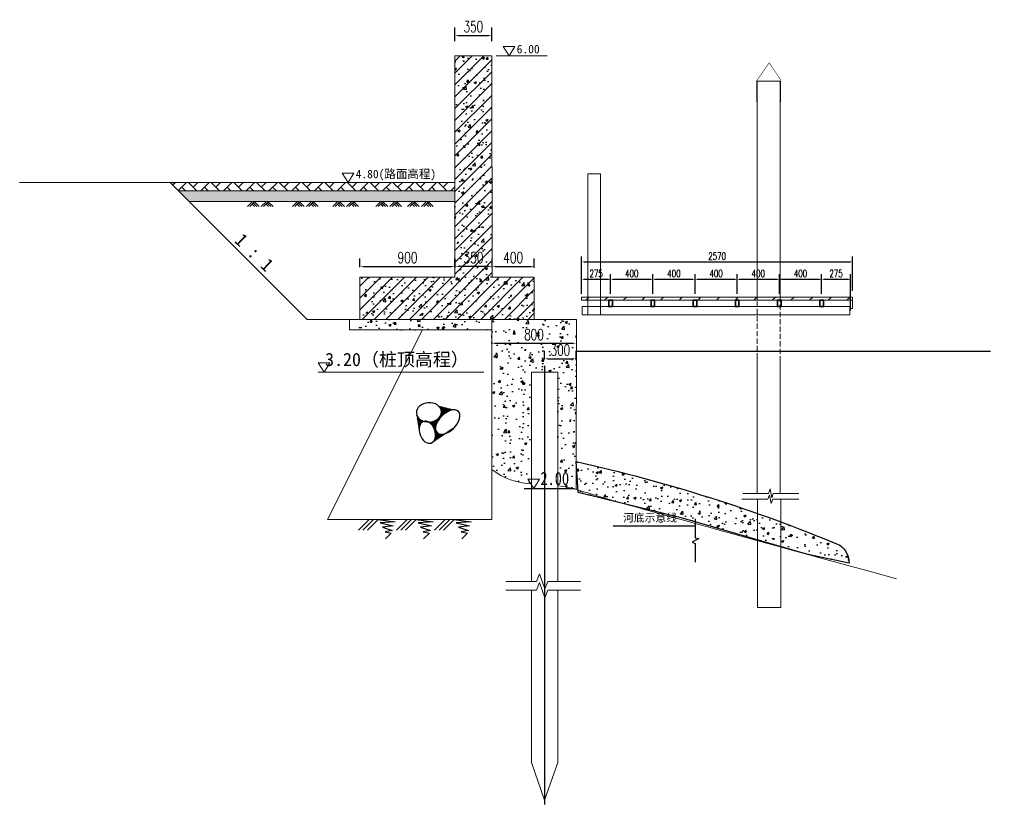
# Model space of a CAD drawing. Header units: millimetres. Extents: x -1612139 to -1282425, y 786067 to 1536390.
# Drawn here: x -1418986 to -1409777, y 868709 to 876159 of the extents above; entities that cross this region are included whole.
import ezdxf

# ---------------------------------------------------------------- set-up
doc = ezdxf.new("R2010")
doc.units = ezdxf.units.MM
doc.header["$LTSCALE"] = 1000
doc.linetypes.add('CENTER2', pattern=[28.574999999999992, 19.05, -3.174999999999998, 3.174999999999998, -3.174999999999998])
doc.linetypes.add('DASH', pattern=[0.35, 0.25, -0.1])
doc.layers.get('0').update_dxf_attribs({"linetype": 'CONTINUOUS'})
doc.layers.get('DEFPOINTS').update_dxf_attribs({"linetype": 'CONTINUOUS'})
for name, color, linetype, lineweight in [('DIM', 3, 'CONTINUOUS', 15), ('挡墙', 1, 'CONTINUOUS', 18), ('细实线', 6, 'CONTINUOUS', 15)]:
    doc.layers.add(name, color=color, linetype=linetype, lineweight=lineweight)
for name, color, linetype in [('DIM_SYMB', 3, 'CONTINUOUS'), ('hbf粗实线', 3, 'CONTINUOUS'), ('hbf细实线', 6, 'CONTINUOUS'), ('PUB_DIM', 3, 'CONTINUOUS'), ('W-STEEL_FRAME钢架', 3, 'CONTINUOUS'), ('W-STEEL_KEEL钢龙骨', 5, 'CONTINUOUS'), ('W-WOOD_FLOOR木地板', 30, 'CONTINUOUS'), ('ZJ', 251, 'CONTINUOUS'), ('填充', 8, 'CONTINUOUS'), ('标注线', 1, 'CONTINUOUS')]:
    doc.layers.add(name, color=color, linetype=linetype)
doc.styles.add('STANDARD_T3', font='simplex.shx', dxfattribs={"width": 0.7, "bigfont": 'gbcbig.shx'})
doc.styles.add('宋体', font='')
doc.styles.get('宋体').set_extended_font_data('SimSun')
doc.dimstyles.new('W&&20', dxfattribs={"dimtxt": 70, "dimasz": 20, "dimexe": 50, "dimexo": 60, "dimgap": 20, "dimtad": 1, "dimdec": 0, "dimzin": 0, "dimdsep": 46, "dimtxsty": 'STANDARD_T3', "dimcen": 0.09, "dimclrd": 1, "dimclre": 1, "dimclrt": 7, "dimazin": 2, "dimtfac": 1, "dimtdec": 0, "dimtix": 1, "dimtmove": 2, "dimatfit": 3, "dimfxl": 100, "dimtolj": 1, "dimtzin": 0, "dimarcsym": 0})
doc.dimstyles.new('W&&30', dxfattribs={"dimtxt": 105, "dimasz": 30, "dimexe": 75, "dimexo": 90, "dimgap": 30, "dimtad": 1, "dimdec": 0, "dimzin": 0, "dimdsep": 46, "dimtxsty": 'STANDARD_T3', "dimcen": 0.09, "dimclrd": 1, "dimclre": 1, "dimclrt": 7, "dimazin": 2, "dimtfac": 1, "dimtdec": 0, "dimtix": 1, "dimtmove": 2, "dimatfit": 3, "dimfxl": 100, "dimtolj": 1, "dimtzin": 0, "dimarcsym": 0})

# ---------------------------------------------------------------- blocks, each defined once
blk = doc.blocks.new('*D89')
at = {"layer": 'DEFPOINTS', "color": 0, "transparency": 16777216}
for p in [(-1411085.249513589, 873858.5793029811), (-1413654.756878653, 873494.8874935891), (-1411085.249513589, 873524.8874935893)]:
    blk.add_point(p, dxfattribs=at)
at = {"layer": 'PUB_DIM', "color": 1, "lineweight": -2, "transparency": 16777216}
for p, q in [((-1413654.756878653, 873554.8874935891), (-1413654.756878653, 873908.5793029811)), ((-1413634.756878653, 873858.5793029811), (-1411105.249513589, 873858.5793029811)), ((-1411085.249513589, 873584.8874935893), (-1411085.249513589, 873908.5793029811))]:
    blk.add_line(p, q, dxfattribs=at)
at = {"layer": 'PUB_DIM', "color": 1, "transparency": 16777216}
for points in [[(-1413634.756878653, 873861.9126363145), (-1413634.756878653, 873855.2459696478), (-1413654.756878653, 873858.5793029811)], [(-1411105.249513589, 873861.9126363145), (-1411105.249513589, 873855.2459696478), (-1411085.249513589, 873858.5793029811)]]:
    blk.add_solid(points, dxfattribs=at)
at = {"layer": 'PUB_DIM', "color": 7, "lineweight": 0, "transparency": 16777216, "insert": (-1412370.003196121, 873913.5793029811), "char_height": 70, "attachment_point": 5, "style": 'STANDARD_T3'}
blk.add_mtext('\\A1;2570', dxfattribs=at)
blk = doc.blocks.new('*D73')
at = {"layer": 'DEFPOINTS', "color": 0, "transparency": 16777216}
for p in [(-1413379.756878652, 873693.3462895948), (-1413654.756878653, 873494.8874935891), (-1413379.756878652, 873494.8874935968)]:
    blk.add_point(p, dxfattribs=at)
at = {"layer": 'PUB_DIM', "color": 1, "lineweight": -2, "transparency": 16777216}
for p, q in [((-1413654.756878653, 873554.8874935891), (-1413654.756878653, 873743.3462895948)), ((-1413634.756878653, 873693.3462895948), (-1413399.756878652, 873693.3462895948)), ((-1413379.756878652, 873554.8874935968), (-1413379.756878652, 873743.3462895948))]:
    blk.add_line(p, q, dxfattribs=at)
at = {"layer": 'PUB_DIM', "color": 1, "transparency": 16777216}
for points in [[(-1413634.756878653, 873696.6796229281), (-1413634.756878653, 873690.0129562614), (-1413654.756878653, 873693.3462895948)], [(-1413399.756878652, 873696.6796229281), (-1413399.756878652, 873690.0129562614), (-1413379.756878652, 873693.3462895948)]]:
    blk.add_solid(points, dxfattribs=at)
at = {"layer": 'PUB_DIM', "color": 7, "lineweight": 0, "transparency": 16777216, "insert": (-1413517.256878652, 873748.3462895948), "char_height": 70, "attachment_point": 5, "style": 'STANDARD_T3'}
blk.add_mtext('\\A1;275', dxfattribs=at)
blk = doc.blocks.new('*D74')
at = {"layer": 'DEFPOINTS', "color": 0, "transparency": 16777216}
for p in [(-1412979.756878651, 873693.3462895945), (-1413379.756878651, 873494.8874935968), (-1412979.756878651, 873494.887493597)]:
    blk.add_point(p, dxfattribs=at)
at = {"layer": 'PUB_DIM', "color": 1, "lineweight": -2, "transparency": 16777216}
for p, q in [((-1413379.756878651, 873554.8874935968), (-1413379.756878651, 873743.3462895945)), ((-1413359.756878651, 873693.3462895945), (-1412999.756878651, 873693.3462895945)), ((-1412979.756878651, 873554.887493597), (-1412979.756878651, 873743.3462895945))]:
    blk.add_line(p, q, dxfattribs=at)
at = {"layer": 'PUB_DIM', "color": 1, "transparency": 16777216}
for points in [[(-1413359.756878651, 873696.6796229279), (-1413359.756878651, 873690.0129562612), (-1413379.756878651, 873693.3462895945)], [(-1412999.756878651, 873696.6796229279), (-1412999.756878651, 873690.0129562612), (-1412979.756878651, 873693.3462895945)]]:
    blk.add_solid(points, dxfattribs=at)
at = {"layer": 'PUB_DIM', "color": 7, "lineweight": 0, "transparency": 16777216, "insert": (-1413179.756878651, 873748.3462895945), "char_height": 70, "attachment_point": 5, "style": 'STANDARD_T3'}
blk.add_mtext('\\A1;400', dxfattribs=at)
blk = doc.blocks.new('*D75')
at = {"layer": 'DEFPOINTS', "color": 0, "transparency": 16777216}
for p in [(-1412579.756878651, 873693.3462895945), (-1412979.756878651, 873494.887493597), (-1412579.756878651, 873494.887493597)]:
    blk.add_point(p, dxfattribs=at)
at = {"layer": 'PUB_DIM', "color": 1, "lineweight": -2, "transparency": 16777216}
for p, q in [((-1412979.756878651, 873554.887493597), (-1412979.756878651, 873743.3462895945)), ((-1412959.756878651, 873693.3462895945), (-1412599.756878651, 873693.3462895945)), ((-1412579.756878651, 873554.887493597), (-1412579.756878651, 873743.3462895945))]:
    blk.add_line(p, q, dxfattribs=at)
at = {"layer": 'PUB_DIM', "color": 1, "transparency": 16777216}
for points in [[(-1412959.756878651, 873696.6796229279), (-1412959.756878651, 873690.0129562612), (-1412979.756878651, 873693.3462895945)], [(-1412599.756878651, 873696.6796229279), (-1412599.756878651, 873690.0129562612), (-1412579.756878651, 873693.3462895945)]]:
    blk.add_solid(points, dxfattribs=at)
at = {"layer": 'PUB_DIM', "color": 7, "lineweight": 0, "transparency": 16777216, "insert": (-1412779.756878651, 873748.3462895945), "char_height": 70, "attachment_point": 5, "style": 'STANDARD_T3'}
blk.add_mtext('\\A1;400', dxfattribs=at)
blk = doc.blocks.new('*D76')
at = {"layer": 'DEFPOINTS', "color": 0, "transparency": 16777216}
for p in [(-1412179.756878651, 873693.3462895948), (-1412579.756878651, 873494.887493597), (-1412179.756878651, 873494.8874935968)]:
    blk.add_point(p, dxfattribs=at)
at = {"layer": 'PUB_DIM', "color": 1, "lineweight": -2, "transparency": 16777216}
for p, q in [((-1412579.756878651, 873554.887493597), (-1412579.756878651, 873743.3462895948)), ((-1412559.756878651, 873693.3462895948), (-1412199.756878651, 873693.3462895948)), ((-1412179.756878651, 873554.8874935968), (-1412179.756878651, 873743.3462895948))]:
    blk.add_line(p, q, dxfattribs=at)
at = {"layer": 'PUB_DIM', "color": 1, "transparency": 16777216}
for points in [[(-1412559.756878651, 873696.6796229281), (-1412559.756878651, 873690.0129562614), (-1412579.756878651, 873693.3462895948)], [(-1412199.756878651, 873696.6796229281), (-1412199.756878651, 873690.0129562614), (-1412179.756878651, 873693.3462895948)]]:
    blk.add_solid(points, dxfattribs=at)
at = {"layer": 'PUB_DIM', "color": 7, "lineweight": 0, "transparency": 16777216, "insert": (-1412379.756878651, 873748.3462895948), "char_height": 70, "attachment_point": 5, "style": 'STANDARD_T3'}
blk.add_mtext('\\A1;400', dxfattribs=at)
blk = doc.blocks.new('*D77')
at = {"layer": 'DEFPOINTS', "color": 0, "transparency": 16777216}
for p in [(-1411779.756878651, 873693.3462895945), (-1412179.756878651, 873494.8874935968), (-1411779.756878651, 873494.8874935968)]:
    blk.add_point(p, dxfattribs=at)
at = {"layer": 'PUB_DIM', "color": 1, "lineweight": -2, "transparency": 16777216}
for p, q in [((-1412179.756878651, 873554.8874935968), (-1412179.756878651, 873743.3462895945)), ((-1412159.756878651, 873693.3462895945), (-1411799.756878651, 873693.3462895945)), ((-1411779.756878651, 873554.8874935968), (-1411779.756878651, 873743.3462895945))]:
    blk.add_line(p, q, dxfattribs=at)
at = {"layer": 'PUB_DIM', "color": 1, "transparency": 16777216}
for points in [[(-1412159.756878651, 873696.6796229279), (-1412159.756878651, 873690.0129562612), (-1412179.756878651, 873693.3462895945)], [(-1411799.756878651, 873696.6796229279), (-1411799.756878651, 873690.0129562612), (-1411779.756878651, 873693.3462895945)]]:
    blk.add_solid(points, dxfattribs=at)
at = {"layer": 'PUB_DIM', "color": 7, "lineweight": 0, "transparency": 16777216, "insert": (-1411979.756878651, 873748.3462895945), "char_height": 70, "attachment_point": 5, "style": 'STANDARD_T3'}
blk.add_mtext('\\A1;400', dxfattribs=at)
blk = doc.blocks.new('*D78')
at = {"layer": 'DEFPOINTS', "color": 0, "transparency": 16777216}
for p in [(-1411379.756878651, 873693.346289595), (-1411779.756878651, 873494.8874935968), (-1411379.756878651, 873494.8874935968)]:
    blk.add_point(p, dxfattribs=at)
at = {"layer": 'PUB_DIM', "color": 1, "lineweight": -2, "transparency": 16777216}
for p, q in [((-1411779.756878651, 873554.8874935968), (-1411779.756878651, 873743.346289595)), ((-1411759.756878651, 873693.346289595), (-1411399.756878651, 873693.346289595)), ((-1411379.756878651, 873554.8874935968), (-1411379.756878651, 873743.346289595))]:
    blk.add_line(p, q, dxfattribs=at)
at = {"layer": 'PUB_DIM', "color": 1, "transparency": 16777216}
for points in [[(-1411759.756878651, 873696.6796229284), (-1411759.756878651, 873690.0129562616), (-1411779.756878651, 873693.346289595)], [(-1411399.756878651, 873696.6796229284), (-1411399.756878651, 873690.0129562616), (-1411379.756878651, 873693.346289595)]]:
    blk.add_solid(points, dxfattribs=at)
at = {"layer": 'PUB_DIM', "color": 7, "lineweight": 0, "transparency": 16777216, "insert": (-1411579.756878651, 873748.346289595), "char_height": 70, "attachment_point": 5, "style": 'STANDARD_T3'}
blk.add_mtext('\\A1;400', dxfattribs=at)
blk = doc.blocks.new('ganglonggu')
at = {"layer": 'W-STEEL_KEEL钢龙骨'}
for points in [[(-1338168.928732046, 1115605.282686594), (-1338128.928732046, 1115605.282686594), (-1338128.928732046, 1115665.282686594), (-1338168.928732046, 1115665.282686594)], [(-1338165.928732046, 1115608.282686594), (-1338131.928732046, 1115608.282686594), (-1338131.928732046, 1115662.282686594), (-1338165.928732046, 1115662.282686594)]]:
    blk.add_lwpolyline(points, close=True, dxfattribs=at)
blk = doc.blocks.new('*U68')
blk.add_blockref('ganglonggu', (1338148.928732046, -1115635.282686594))
blk = doc.blocks.new('*U67')
at = {"layer": 'W-STEEL_KEEL钢龙骨', "color": 0, "linetype": 'ByBlock', "lineweight": -2}
for p in [(0, 0), (400, 0), (800, 0), (1200, 0), (1600, 0), (2000, 0)]:
    blk.add_blockref('*U68', p, dxfattribs=at)
blk = doc.blocks.new('*D166')
at = {"layer": 'DEFPOINTS', "color": 0, "transparency": 16777216}
for p in [(-1411105.24951359, 873693.346289595), (-1411379.756878651, 873494.8874935968), (-1411105.24951359, 873337.3635560122)]:
    blk.add_point(p, dxfattribs=at)
at = {"layer": 'PUB_DIM', "color": 1, "lineweight": -2, "transparency": 16777216}
for p, q in [((-1411379.756878651, 873554.8874935968), (-1411379.756878651, 873743.346289595)), ((-1411359.756878651, 873693.346289595), (-1411125.24951359, 873693.346289595)), ((-1411105.24951359, 873397.3635560122), (-1411105.24951359, 873743.346289595))]:
    blk.add_line(p, q, dxfattribs=at)
at = {"layer": 'PUB_DIM', "color": 1, "transparency": 16777216}
for points in [[(-1411359.756878651, 873696.6796229284), (-1411359.756878651, 873690.0129562616), (-1411379.756878651, 873693.346289595)], [(-1411125.24951359, 873696.6796229284), (-1411125.24951359, 873690.0129562616), (-1411105.24951359, 873693.346289595)]]:
    blk.add_solid(points, dxfattribs=at)
at = {"layer": 'PUB_DIM', "color": 7, "transparency": 16777216, "insert": (-1411242.50319612, 873748.346289595), "char_height": 70, "attachment_point": 5, "style": 'STANDARD_T3'}
blk.add_mtext('\\A1;275', dxfattribs=at)
blk = doc.blocks.new('*D193')
at = {"layer": 'DEFPOINTS', "color": 0, "transparency": 16777216}
for p in [(-1414506.807804917, 876008.0238416332), (-1414856.807804917, 875862.1796660066), (-1414506.807804917, 875862.1796660066)]:
    blk.add_point(p, dxfattribs=at)
at = {"layer": 'DIM', "color": 1, "lineweight": -2, "transparency": 16777216}
for p, q in [((-1414856.807804917, 875952.1796660066), (-1414856.807804917, 876083.0238416332)), ((-1414506.807804917, 875952.1796660066), (-1414506.807804917, 876083.0238416332)), ((-1414826.807804917, 876008.0238416332), (-1414536.807804917, 876008.0238416332))]:
    blk.add_line(p, q, dxfattribs=at)
at = {"layer": 'DIM', "color": 1, "transparency": 16777216}
for points in [[(-1414826.807804917, 876013.0238416332), (-1414826.807804917, 876003.0238416332), (-1414856.807804917, 876008.0238416332)], [(-1414536.807804917, 876013.0238416332), (-1414536.807804917, 876003.0238416332), (-1414506.807804917, 876008.0238416332)]]:
    blk.add_solid(points, dxfattribs=at)
at = {"layer": 'DIM', "color": 7, "transparency": 16777216, "insert": (-1414681.807804917, 876090.5238416332), "char_height": 105, "attachment_point": 5, "style": 'STANDARD_T3'}
blk.add_mtext('\\A1;350', dxfattribs=at)
blk = doc.blocks.new('*D194')
at = {"layer": 'DEFPOINTS', "color": 0, "transparency": 16777216}
for p in [(-1413706.807804911, 872939.1042659628), (-1414006.807804917, 872842.8744036173), (-1413706.807804911, 872836.8532384245)]:
    blk.add_point(p, dxfattribs=at)
at = {"layer": 'DIM', "color": 1, "lineweight": -2, "transparency": 16777216}
for p, q in [((-1414006.807804917, 872932.8744036173), (-1414006.807804917, 873014.1042659628)), ((-1413976.807804917, 872939.1042659628), (-1413736.807804911, 872939.1042659628)), ((-1413706.807804911, 872926.8532384245), (-1413706.807804911, 873014.1042659628))]:
    blk.add_line(p, q, dxfattribs=at)
at = {"layer": 'DIM', "color": 1, "transparency": 16777216}
for points in [[(-1413976.807804917, 872944.1042659628), (-1413976.807804917, 872934.1042659628), (-1414006.807804917, 872939.1042659628)], [(-1413736.807804911, 872944.1042659628), (-1413736.807804911, 872934.1042659628), (-1413706.807804911, 872939.1042659628)]]:
    blk.add_solid(points, dxfattribs=at)
at = {"layer": 'DIM', "color": 7, "transparency": 16777216, "insert": (-1413856.807804914, 873021.6042659628), "char_height": 105, "attachment_point": 5, "style": 'STANDARD_T3'}
blk.add_mtext('\\A1;300', dxfattribs=at)
blk = doc.blocks.new('*D195')
at = {"layer": 'DEFPOINTS', "color": 0, "transparency": 16777216}
for p in [(-1414506.807804918, 873049.2836189681), (-1413706.61566859, 873086.3286148239), (-1413706.61566859, 873048.3821834624)]:
    blk.add_point(p, dxfattribs=at)
at = {"layer": 'DIM', "color": 1, "lineweight": -2, "transparency": 16777216}
for p, q in [((-1414506.807804918, 873139.2836189681), (-1414506.807804918, 873161.3286148239)), ((-1413706.61566859, 873138.3821834624), (-1413706.61566859, 873161.3286148239)), ((-1414476.807804918, 873086.3286148239), (-1413736.61566859, 873086.3286148239))]:
    blk.add_line(p, q, dxfattribs=at)
at = {"layer": 'DIM', "color": 1, "transparency": 16777216}
for points in [[(-1414476.807804918, 873091.3286148239), (-1414476.807804918, 873081.3286148239), (-1414506.807804918, 873086.3286148239)], [(-1413736.61566859, 873091.3286148239), (-1413736.61566859, 873081.3286148239), (-1413706.61566859, 873086.3286148239)]]:
    blk.add_solid(points, dxfattribs=at)
at = {"layer": 'DIM', "color": 7, "transparency": 16777216, "insert": (-1414106.711736754, 873168.8286148239), "char_height": 105, "attachment_point": 5, "style": 'STANDARD_T3'}
blk.add_mtext('\\A1;800', dxfattribs=at)
blk = doc.blocks.new('*D196')
at = {"layer": 'DEFPOINTS', "color": 0, "transparency": 16777216}
for p in [(-1414856.807804917, 873816.2076262254), (-1415756.807804913, 873719.9857232913), (-1414856.807804917, 873719.9857232913)]:
    blk.add_point(p, dxfattribs=at)
at = {"layer": 'DIM', "color": 1, "lineweight": -2, "transparency": 16777216}
for p, q in [((-1415756.807804913, 873809.9857232913), (-1415756.807804913, 873891.2076262254)), ((-1414856.807804917, 873809.9857232913), (-1414856.807804917, 873891.2076262254)), ((-1415726.807804913, 873816.2076262254), (-1414886.807804917, 873816.2076262254))]:
    blk.add_line(p, q, dxfattribs=at)
at = {"layer": 'DIM', "color": 1, "transparency": 16777216}
for points in [[(-1415726.807804913, 873821.2076262254), (-1415726.807804913, 873811.2076262254), (-1415756.807804913, 873816.2076262254)], [(-1414886.807804917, 873821.2076262254), (-1414886.807804917, 873811.2076262254), (-1414856.807804917, 873816.2076262254)]]:
    blk.add_solid(points, dxfattribs=at)
at = {"layer": 'DIM', "color": 7, "transparency": 16777216, "insert": (-1415306.807804915, 873898.7076262254), "char_height": 105, "attachment_point": 5, "style": 'STANDARD_T3'}
blk.add_mtext('\\A1;900', dxfattribs=at)
blk = doc.blocks.new('*D197')
at = {"layer": 'DEFPOINTS', "color": 0, "transparency": 16777216}
for p in [(-1414104.671756551, 873816.2076262254), (-1414504.807804917, 873712.5909578344), (-1414104.671756551, 873712.5909578343)]:
    blk.add_point(p, dxfattribs=at)
at = {"layer": 'DIM', "color": 1, "lineweight": -2, "transparency": 16777216}
for p, q in [((-1414504.807804917, 873802.5909578344), (-1414504.807804917, 873891.2076262254)), ((-1414104.671756551, 873802.5909578343), (-1414104.671756551, 873891.2076262254)), ((-1414474.807804917, 873816.2076262254), (-1414134.671756551, 873816.2076262254))]:
    blk.add_line(p, q, dxfattribs=at)
at = {"layer": 'DIM', "color": 1, "transparency": 16777216}
for points in [[(-1414474.807804917, 873821.2076262254), (-1414474.807804917, 873811.2076262254), (-1414504.807804917, 873816.2076262254)], [(-1414134.671756551, 873821.2076262254), (-1414134.671756551, 873811.2076262254), (-1414104.671756551, 873816.2076262254)]]:
    blk.add_solid(points, dxfattribs=at)
at = {"layer": 'DIM', "color": 7, "transparency": 16777216, "insert": (-1414304.739780734, 873898.7076262254), "char_height": 105, "attachment_point": 5, "style": 'STANDARD_T3'}
blk.add_mtext('\\A1;400', dxfattribs=at)
blk = doc.blocks.new('*D198')
at = {"layer": 'DEFPOINTS', "color": 0, "transparency": 16777216}
for p in [(-1414854.807804917, 873816.2076262254), (-1414854.807804917, 873712.5909578344), (-1414504.807804917, 873712.5909578344)]:
    blk.add_point(p, dxfattribs=at)
at = {"layer": 'DIM', "color": 1, "lineweight": -2, "transparency": 16777216}
for p, q in [((-1414854.807804917, 873802.5909578344), (-1414854.807804917, 873891.2076262254)), ((-1414504.807804917, 873802.5909578344), (-1414504.807804917, 873891.2076262254)), ((-1414534.807804917, 873816.2076262254), (-1414824.807804917, 873816.2076262254))]:
    blk.add_line(p, q, dxfattribs=at)
at = {"layer": 'DIM', "color": 1, "transparency": 16777216}
for points in [[(-1414824.807804917, 873821.2076262254), (-1414824.807804917, 873811.2076262254), (-1414854.807804917, 873816.2076262254)], [(-1414534.807804917, 873821.2076262254), (-1414534.807804917, 873811.2076262254), (-1414504.807804917, 873816.2076262254)]]:
    blk.add_solid(points, dxfattribs=at)
at = {"layer": 'DIM', "color": 7, "transparency": 16777216, "insert": (-1414679.807804917, 873898.7076262254), "char_height": 105, "attachment_point": 5, "style": 'STANDARD_T3'}
blk.add_mtext('\\A1;350', dxfattribs=at)

msp = doc.modelspace()

# ---------------------------------------------------------------- hatches: boundary and pattern name
at = {"layer": 'PUB_DIM'}
h = msp.add_hatch(dxfattribs=at)
h.set_pattern_fill('混凝土', color=256, scale=30)
h.set_pattern_definition([(49.99999999999999, (0, 0), (215.178054780226, -18.82564049477853), [22.5, -247.5]), (355, (0, 0), (-41.6254000839, 225.6576401100035), [18, -198]), (100.4514, (17.931504, -1.568802), (173.5528145142065, 206.8318626182861), [19.122057, -210.3426336]), (46.18420000000001, (0, 60), (320.1723145876933, -49.65570429870542), [33.75, -371.25]), (96.6356, (26.6810235, 55.86200789999999), (280.398811664611, 292.2353612701325), [28.6830864, -315.5139]), (351.1842, (0, 60), (280.3985835400882, 292.2355802775974), [27, -297]), (21, (30, 45), (179.0721156355385, -120.7856671996016), [22.5, -247.5]), (326.0000000000001, (30, 45), (72.99459957647451, 217.5450135140559), [18, -198]), (71.4514, (44.9226699, 34.9345182), (252.066788574447, 96.75914901298572), [19.122057, -210.3426336]), (37.50000000000001, (0, 0), (3.647956595187201, 99.86815614939344), [0, -195.6, 0, -201, 0, -198.75]), (7.499999999999999, (0, 0), (78.92086123264458, 118.3235135647081), [0, -114.6, 0, -191.1, 0, -75.75]), (327.5, (-66.9, 0), (160.1467308517227, -6.766461520313927), [0, -75, 0, -234, 0, -310.5]), (317.5, (-96.9, 0), (174.9558508027159, 30.03149469969532), [0, -97.5, 0, -155.4, 0, -220.5])])
edge = h.paths.add_edge_path()
edge.add_arc((-1416999.772911692, 857233.8564285852), 15093.55293352312, 67.42619517643288, 77.3971660435206, ccw=False)
edge.add_arc((-1411335.198358754, 870997.0680433426), 216.8319888216878, 0.47142063042718974, 53.34888151182241, ccw=False)
edge.add_line((-1411118.37370937, 870998.8520825931), (-1411509.479192511, 871082.3752896647))
edge.add_line((-1411509.479192511, 871082.3752896647), (-1412698.335057684, 871427.3547430807))
edge.add_line((-1412698.335057684, 871427.3547430807), (-1413688.821525889, 871669.2508859134))
edge.add_line((-1413688.821525889, 871669.2508859134), (-1413706.487778707, 871963.7448595926))
at = {"layer": 'W-WOOD_FLOOR木地板', "lineweight": 0}
h = msp.add_hatch(dxfattribs=at)
h.set_pattern_fill('木板', color=256, scale=100)
h.set_pattern_definition([(0, (132726.7442896347, -261335.9505729816), (-3.552713678800501e-15, 125), []), (45, (132726.7442896347, -261335.9505729816), (-88.38834764831846, 88.38834764831844), [])])
h.paths.add_polyline_path([(-1411105.249513589, 873524.8874935893), (-1413629.756878652, 873524.8874935893), (-1413629.756878652, 873494.8874935893), (-1411105.24951359, 873494.8874935893)])
at = {"layer": '填充'}
h = msp.add_hatch(dxfattribs=at)
h.set_pattern_fill('AR-CONC', color=256, scale=1.25, style=0)
h.set_pattern_definition([(49.99999999999999, (-1428762.116491617, 864101.7009166873), (227.730836245005, -19.92385692362886), [23.8125, -261.9375]), (355, (-1428762.116491617, 864101.7009166873), (-44.05353246958374, 238.820803602725), [19.05, -209.55]), (100.451, (-1428743.138991617, 864100.0406041872), (183.6781270824491, 218.8958597753648), [20.2375, -222.6125]), (46.18420000000002, (-1428762.116491617, 864165.2009166873), (338.8488011151624, -52.55290991590893), [35.71874999999996, -392.9062499999997]), (96.6356, (-1428733.879116617, 864160.8215416872), (296.7552930827964, 309.2819448625615), [30.35625, -333.91875]), (351.1840000000001, (-1428762.116491617, 864165.2009166873), (296.7557572674174, 309.2813973257471), [28.575, -314.325]), (21, (-1428730.366491617, 864149.3259166873), (189.5185997942291, -127.8318981459531), [23.8125, -261.9375]), (326.0000000000001, (-1428730.366491617, 864149.3259166873), (77.25253543455884, 230.2349576528991), [19.05, -209.55]), (71.4514, (-1428714.573366617, 864138.6732916873), (266.7706134626555, 102.4035721450718), [20.2375, -222.6125]), (37.50000000000001, (-1428762.116491617, 864101.7009166873), (3.860754063239771, 105.6937985914414), [0, -207.01, 0, -212.725, 0, -210.34375]), (7.499999999999999, (-1428762.116491617, 864101.7009166873), (83.52457813788219, 125.2257185226494), [0, -121.285, 0, -202.2475, 0, -80.16875]), (327.5, (-1428832.918991617, 864101.7009166873), (169.4882439585892, -7.160929990841804), [0, -79.375, 0, -247.65, 0, -328.6125]), (317.5, (-1428864.668991617, 864101.7009166873), (185.1614767325225, 31.78311379166629), [0, -103.1875, 0, -164.465, 0, -233.3625])])
h.paths.add_polyline_path([(-1414104.671756551, 873712.5909578344), (-1414504.807804917, 873712.5909578344), (-1414506.807804917, 875812.5908941065), (-1414856.807804917, 875812.5908941051), (-1414856.807804917, 873712.5909578344), (-1415756.807804913, 873712.5909578344), (-1415756.807804911, 873312.590957839), (-1414506.807804918, 873312.590957839), (-1414104.671756551, 873312.4769420465)])
edge = h.paths.add_edge_path()
edge.add_line((-1414131.807804925, 872812.5908941051), (-1413881.807804918, 872812.5908941051))
edge.add_line((-1413881.807804918, 872812.5908941051), (-1413881.807804918, 871734.3782738434))
edge.add_spline(control_points=[(-1413881.807804918, 871734.3782738434), (-1413816.74771689, 871727.0885155828), (-1413759.690156946, 871714.4045760401), (-1413706.826700307, 871699.6764602073)], knot_values=[731.0536206959775, 731.0536206959775, 731.0536206959775, 731.0536206959775, 1316.273521760758, 1316.273521760758, 1316.273521760758, 1316.273521760758], degree=3, periodic=0)
edge.add_line((-1413706.826700307, 871699.6764602073), (-1413704.756878652, 873312.3635560123))
edge.add_line((-1413704.756878652, 873312.3635560123), (-1414506.807804918, 873312.590957839))
edge.add_line((-1414506.807804918, 873312.590957839), (-1414506.807804918, 871887.90790372))
edge.add_arc((-1414096.457590619, 872433.9072581728), 683.0099511996084, 233.0730121881143, 267.0332446355841)
edge.add_line((-1414131.807804925, 871751.8127223596), (-1414131.807804925, 872812.5908941051))
h.paths.add_polyline_path([(-1414328.682804917, 872958.3975325429), (-1414184.932804917, 872958.3975325429), (-1414184.932804917, 873044.3350325429), (-1414328.682804917, 873044.3350325429)], flags=24)
h.paths.add_polyline_path([(-1413928.682804914, 872958.3975325429), (-1413784.932804914, 872958.3975325429), (-1413784.932804914, 873044.3350325429), (-1413928.682804914, 873044.3350325429)], flags=24)
h.paths.add_polyline_path([(-1414178.586736754, 873045.7272081225), (-1414034.836736754, 873045.7272081225), (-1414034.836736754, 873131.6647081225), (-1414178.586736754, 873131.6647081225)], flags=24)
h = msp.add_hatch(dxfattribs=at)
h.set_pattern_fill('ANSI31', color=256, scale=25, style=0)
h.set_pattern_definition([(45, (-1428762.116491617, 864101.7009166873), (-56.1266007566822, 56.12660075668221), [])])
h.paths.add_polyline_path([(-1414104.671756551, 873712.5909578344), (-1414504.807804917, 873712.5909578344), (-1414506.807804917, 875812.5908941065), (-1414856.807804917, 875812.5908941051), (-1414856.807804917, 873712.5909578344), (-1415756.807804913, 873712.5909578344), (-1415756.807804911, 873312.590957839), (-1414506.807804918, 873312.590957839), (-1414104.671756551, 873312.4769420465)])
h.paths.add_polyline_path([(-1414751.682804917, 873806.8326262254), (-1414607.932804917, 873806.8326262254), (-1414607.932804917, 873892.7701262254), (-1414751.682804917, 873892.7701262254)], flags=24)
h = msp.add_hatch(dxfattribs=at)
h.set_pattern_fill('AR-HBONE', color=256, scale=0.75, style=0)
h.set_pattern_definition([(45, (-1428762.116491617, 863899.2266897401), (1.06581410364015e-14, 107.7630734528298), [228.6, -76.19999999999999]), (135, (-1428708.234991617, 863953.10818974), (1.06581410364015e-14, 107.7630734528298), [228.6, -76.19999999999999])])
h.paths.add_polyline_path([(-1417556.807741182, 874612.5908941065), (-1417476.807741182, 874532.5908941065), (-1414856.807804917, 874532.5908941068), (-1414856.807804917, 874612.5908941068)])
h = msp.add_hatch(dxfattribs=at)
h.set_pattern_fill('AR-CONC', color=256, scale=0.5, style=0)
h.set_pattern_definition([(49.99999999999999, (-1417724.848976865, 874432.5908941065), (91.092334498002, -7.969542769451543), [9.525, -104.775]), (355, (-1417724.848976865, 874432.5908941065), (-17.62141298783349, 95.52832144108999), [7.62, -83.82]), (100.451, (-1417717.257976865, 874431.9267691064), (73.47125083297962, 87.55834391014594), [8.095, -89.045]), (46.18420000000002, (-1417724.848976865, 874457.9908941064), (135.539520446065, -21.02116396636357), [14.28749999999999, -157.1624999999999]), (96.6356, (-1417713.554026865, 874456.2391441064), (118.7021172331186, 123.7127779450246), [12.1425, -133.5675]), (351.1840000000001, (-1417724.848976865, 874457.9908941064), (118.702302906967, 123.7125589302988), [11.43, -125.73]), (21, (-1417712.148976865, 874451.6408941065), (75.80743991769164, -51.13275925838125), [9.525, -104.775]), (326.0000000000001, (-1417712.148976865, 874451.6408941065), (30.90101417382354, 92.09398306115963), [7.62, -83.82]), (71.4514, (-1417705.831726865, 874447.3798441065), (106.7082453850622, 40.96142885802873), [8.095, -89.045]), (37.50000000000001, (-1417724.848976865, 874432.5908941065), (1.544301625295908, 42.27751943657655), [0, -82.804, 0, -85.09, 0, -84.1375]), (7.499999999999999, (-1417724.848976865, 874432.5908941065), (33.40983125515287, 50.09028740905975), [0, -48.514, 0, -80.899, 0, -32.0675]), (327.5, (-1417753.169976865, 874432.5908941065), (67.7952975834357, -2.864371996336722), [0, -31.75, 0, -99.06, 0, -131.445]), (317.5, (-1417765.869976865, 874432.5908941065), (74.06459069300902, 12.71324551666651), [0, -41.275, 0, -65.786, 0, -93.345])])
h.paths.add_polyline_path([(-1417476.807741182, 874532.5908941065), (-1417376.807741182, 874432.5908941065), (-1414856.807804917, 874432.5908941068), (-1414856.807804917, 874532.5908941068)])
h = msp.add_hatch(dxfattribs=at)
h.set_pattern_fill('AR-CONC', color=256, scale=1.25, style=0)
h.set_pattern_definition([(49.99999999999999, (-1440515.617132161, 856194.5869912009), (227.730836245005, -19.92385692362886), [23.8125, -261.9375]), (355, (-1440515.617132161, 856194.5869912009), (-44.05353246958374, 238.820803602725), [19.05, -209.55]), (100.451, (-1440496.639632161, 856192.9266787008), (183.6781270824491, 218.8958597753648), [20.2375, -222.6125]), (46.18420000000002, (-1440515.617132161, 856258.0869912009), (338.8488011151624, -52.55290991590893), [35.71874999999996, -392.9062499999997]), (96.6356, (-1440487.379757161, 856253.7076162009), (296.7552930827964, 309.2819448625615), [30.35625, -333.91875]), (351.1840000000001, (-1440515.617132161, 856258.0869912009), (296.7557572674174, 309.2813973257471), [28.575, -314.325]), (21, (-1440483.867132161, 856242.2119912009), (189.5185997942291, -127.8318981459531), [23.8125, -261.9375]), (326.0000000000001, (-1440483.867132161, 856242.2119912009), (77.25253543455884, 230.2349576528991), [19.05, -209.55]), (71.4514, (-1440468.074007161, 856231.5593662008), (266.7706134626555, 102.4035721450718), [20.2375, -222.6125]), (37.50000000000001, (-1440515.617132161, 856194.5869912009), (3.860754063239771, 105.6937985914414), [0, -207.01, 0, -212.725, 0, -210.34375]), (7.499999999999999, (-1440515.617132161, 856194.5869912009), (83.52457813788219, 125.2257185226494), [0, -121.285, 0, -202.2475, 0, -80.16875]), (327.5, (-1440586.419632161, 856194.5869912009), (169.4882439585892, -7.160929990841804), [0, -79.375, 0, -247.65, 0, -328.6125]), (317.5, (-1440618.169632161, 856194.5869912009), (185.1614767325225, 31.78311379166629), [0, -103.1875, 0, -164.465, 0, -233.3625])])
h.paths.add_polyline_path([(-1414506.807804918, 873312.590957839), (-1415756.807804911, 873312.590957839), (-1415856.807804911, 873312.590957839), (-1415856.807804911, 873212.590957839), (-1414506.807804918, 873212.590957839)])
h = msp.add_hatch(dxfattribs=at)
h.set_pattern_fill('ANSI31', color=256, scale=38.40000000000001, style=0)
h.set_pattern_definition([(135, (1702101.466968779, -949825.3902685795), (3.394112549695428, 3.394112549695427), [])])
edge = h.paths.add_edge_path()
edge.add_ellipse((-1415102.873475697, 872430.5663413177), major_axis=(118.6905057052032, 7.412522243158344), ratio=0.7715149701520407, start_angle=265.8360550567697, end_angle=396.8927849323119)
edge.add_line((-1415011.382676282, 872491.4667420532), (-1414871.8837207, 872454.5641192921))
edge.add_ellipse((-1414924.651912891, 872338.979101771), major_axis=(100.9979831084212, 100.9213111381663), ratio=0.5638533716666836, start_angle=33.52482529593374, end_angle=233.3086767998836)
edge.add_line((-1414939.368533999, 872233.0135273072), (-1415064.322258326, 872150.335492655))
edge.add_ellipse((-1415118.149637338, 872242.3036822792), major_axis=(36.61338285102172, -102.4395604888813), ratio=0.6697005520135917, start_angle=15.71607783731219, end_angle=142.7644859574259)
edge = h.paths.add_edge_path()
edge.add_ellipse((-1415102.873475697, 872430.5663413177), major_axis=(118.6905057052032, 7.412522243158344), ratio=0.7715149701520407, start_angle=185.7198248474147, end_angle=242.8908084953147)
edge.add_ellipse((-1415118.149637338, 872242.3036822792), major_axis=(36.61338285102172, -102.4395604888813), ratio=0.6697005520135917, start_angle=177.6086766678541, end_angle=245.1781851810511)
edge.add_line((-1415195.7859018, 872263.0527833528), (-1415220.403072685, 872414.0643389481))

# ---------------------------------------------------------------- linework, layer by layer
msp.add_line((-1412582.572055522, 871349.8802424856), (-1413356.578876338, 871349.8802424856))
at = {"lineweight": 0, "const_width": 5}
msp.add_lwpolyline([(-1411994.79996211, 875376.8405971883), (-1411994.79996211, 875576.8405971881), (-1411876.29812439, 875747.6141709153), (-1411765.79996211, 875576.8405838945), (-1411765.799962109, 875376.8405838943)], dxfattribs=at)
at = {"lineweight": 0, "ltscale": 100}
msp.add_lwpolyline([(-1413596.756878661, 873354.8874935968), (-1413476.756878661, 873354.8874935968), (-1413476.756878661, 874694.8874935888), (-1413596.756878661, 874694.8874935891)], close=True, dxfattribs=at)
at = {"layer": 'DIM', "linetype": 'Continuous'}
for p, q in [((-1414398.244900749, 875901.6799879743), (-1414342.882201319, 875812.5909578305)), ((-1414398.244900749, 875901.6799879743), (-1414287.519422684, 875901.6799879743)), ((-1414342.882161716, 875812.5908941001), (-1414287.519422684, 875901.6799879743)), ((-1414466.186784257, 875812.5908941068), (-1413980.821441613, 875812.5908941068)), ((-1415925.279441199, 874701.6799879752), (-1415869.916741769, 874612.5909578314)), ((-1415925.279441199, 874701.6799879752), (-1415814.553963135, 874701.6799879752)), ((-1415869.916702167, 874612.590894101), (-1415814.553963135, 874701.6799879752)), ((-1416096.47503499, 872812.5909578425), (-1416151.837774015, 872901.6800517167)), ((-1416041.112295958, 872901.6800517167), (-1416151.837774015, 872901.6800517167)), ((-1416041.112295958, 872901.6800517167), (-1416096.474995379, 872812.5910215729)), ((-1414581.294998223, 872812.5908941051), (-1416154.713044446, 872812.5908941051)), ((-1414164.112202129, 871797.6851841998), (-1414108.749502706, 871708.5961540537)), ((-1414164.112202129, 871797.6851841998), (-1414053.38672407, 871797.6851841998)), ((-1414108.749463095, 871708.5960903233), (-1414053.38672407, 871797.6851841998))]:
    msp.add_line(p, q, dxfattribs=at)
at = {"layer": 'DIM_SYMB', "linetype": 'Continuous', "lineweight": 0}
for points in [[(-1412136.75435344, 871606.7196824321), (-1411887.978016032, 871606.7196824321), (-1411872.691266193, 871648.7196824321), (-1411857.879799814, 871564.7196824321), (-1411842.978016032, 871606.7196824324), (-1411594.201678624, 871606.7196824319)], [(-1412125.571614482, 871662.0347583891), (-1411882.386646553, 871662.0347583893), (-1411867.099896714, 871704.0347583893), (-1411852.288430334, 871620.0347583891), (-1411837.386646553, 871662.0347583893), (-1411594.201678625, 871662.0347583893)]]:
    msp.add_lwpolyline(points, dxfattribs=at)
at = {"layer": 'hbf粗实线', "linetype": 'Continuous'}
msp.add_line((-1414199.567235949, 871708.5960903233), (-1413723.202153649, 871708.5960903233), dxfattribs=at)
at = {"layer": 'hbf细实线', "linetype": 'CENTER2', "ltscale": 400}
msp.add_line((-1414006.807804917, 872871.5426701976), (-1414006.807804917, 868708.8804306802), dxfattribs=at)
at = {"layer": 'PUB_DIM'}
msp.add_line((-1413704.756878652, 873012.3635560123), (-1409777.02897727, 873012.3635560123), dxfattribs=at)
msp.add_lwpolyline([(-1413706.487778707, 871963.7448595926, -0.04353403866675451), (-1411205.762476192, 871171.0291415276, -0.2349044912064116), (-1411118.37370937, 870998.8520825931), (-1411509.479192511, 871082.3752896647), (-1412698.335057684, 871427.3547430807), (-1413688.821525889, 871669.2508859134), (-1413706.487778707, 871963.7448595926)], format="xyb", dxfattribs=at)
at = {"layer": 'W-STEEL_FRAME钢架', "lineweight": 0}
msp.add_lwpolyline([(-1413648.791361412, 873354.8874935968), (-1411110.21503083, 873354.8874935968), (-1411110.21503083, 873434.8874935968), (-1413648.791361412, 873434.8874935965)], close=True, dxfattribs=at)
at = {"layer": 'W-WOOD_FLOOR木地板', "lineweight": 0}
for points in [[(-1413654.756878653, 873494.8874935893), (-1411085.249513589, 873494.8874935893), (-1411085.249513589, 873524.8874935893), (-1413654.756878652, 873524.8874935893)], [(-1411105.249513589, 873494.8874935888), (-1411085.249513589, 873494.8874935891), (-1411085.249513589, 873414.8874935888), (-1411105.249513589, 873414.8874935891)]]:
    msp.add_lwpolyline(points, close=True, dxfattribs=at)
at = {"layer": 'ZJ', "color": 1, "linetype": 'Continuous', "lineweight": 0}
for points in [[(-1411989.799319483, 873524.8874935893), (-1411989.799993237, 875572.8405101161), (-1411770.799993237, 875572.8405838943), (-1411770.799319483, 873524.8874935893)], [(-1411989.7987252, 871662.0346873807), (-1411989.799140333, 872942.3635560123)], [(-1411770.799140333, 872942.3635560123), (-1411770.7987252, 871662.0347556194)], [(-1411766.798686897, 871606.7196824319), (-1411766.79812439, 870577.8771984113), (-1411985.79812439, 870577.8771984114), (-1411985.798686897, 871606.7196824318)]]:
    msp.add_lwpolyline(points, dxfattribs=at)
at = {"layer": 'ZJ', "color": 1, "linetype": 'DASH', "lineweight": 0, "ltscale": 0.2}
for points in [[(-1411989.799319483, 872942.3635588081), (-1411989.799319483, 873524.8874963851)], [(-1411770.799319483, 873524.8874764788), (-1411770.798715473, 872942.3635389018)]]:
    msp.add_lwpolyline(points, dxfattribs=at)
at = {"layer": '填充'}
for p, q in [((-1416824.896822051, 874384.5022978785), (-1416776.808225823, 874432.5908941065)), ((-1416802.672798342, 874384.5022978785), (-1416754.584202114, 874432.5908941065)), ((-1416757.438683657, 874384.5022978785), (-1416780.055740998, 874407.1193552203)), ((-1416735.214659948, 874384.5022978785), (-1416768.943729145, 874418.2313670754)), ((-1416712.99063624, 874384.5022978785), (-1416757.831717289, 874429.3433789292)), ((-1416692.445152116, 874384.5022978785), (-1416644.356555885, 874432.5908941065)), ((-1416670.221128407, 874384.5022978785), (-1416622.132532179, 874432.5908941065)), ((-1416624.987013719, 874384.5022978785), (-1416647.604071063, 874407.1193552203)), ((-1416602.76299001, 874384.5022978785), (-1416636.492059207, 874418.2313670754)), ((-1416581.138465839, 874384.5022978785), (-1416625.979546892, 874429.3433789292)), ((-1416397.610665054, 874384.5022978785), (-1416349.522068826, 874432.5908941065)), ((-1416375.386641345, 874384.5022978785), (-1416327.298045117, 874432.5908941065)), ((-1416330.15252666, 874384.5022978785), (-1416352.769584001, 874407.1193552203)), ((-1416307.928502952, 874384.5022978785), (-1416341.657572148, 874418.2313670754)), ((-1416285.704479243, 874384.5022978785), (-1416330.545560292, 874429.3433789292)), ((-1416265.158995119, 874384.5022978785), (-1416217.070398888, 874432.5908941065)), ((-1416242.934971411, 874384.5022978785), (-1416194.846375183, 874432.5908941065)), ((-1416197.700856722, 874384.5022978785), (-1416220.317914066, 874407.1193552203)), ((-1416175.476833013, 874384.5022978785), (-1416209.20590221, 874418.2313670754)), ((-1416153.252809305, 874384.5022978785), (-1416198.093890358, 874429.3433789292)), ((-1416015.595648555, 874384.5022978785), (-1415967.507052327, 874432.5908941065)), ((-1415993.371624846, 874384.5022978785), (-1415945.283028618, 874432.5908941065)), ((-1415948.137510161, 874384.5022978785), (-1415970.754567502, 874407.1193552203)), ((-1415925.913486452, 874384.5022978785), (-1415959.642555649, 874418.2313670754)), ((-1415903.689462743, 874384.5022978785), (-1415948.530543793, 874429.3433789292)), ((-1415883.14397862, 874384.5022978786), (-1415835.055382389, 874432.5908941067)), ((-1415860.919954911, 874384.5022978786), (-1415812.831358683, 874432.5908941067)), ((-1415815.685840223, 874384.5022978786), (-1415838.302897567, 874407.1193552205)), ((-1415793.461816514, 874384.5022978787), (-1415827.190885711, 874418.2313670755)), ((-1415771.237792805, 874384.5022978787), (-1415816.078873858, 874429.3433789293)), ((-1415605.873531922, 874384.5022978785), (-1415557.784935694, 874432.5908941065)), ((-1415583.649508213, 874384.5022978785), (-1415535.560911985, 874432.5908941065)), ((-1415538.415393528, 874384.5022978785), (-1415561.032450869, 874407.1193552203)), ((-1415516.191369819, 874384.5022978786), (-1415549.920439016, 874418.2313670754)), ((-1415493.967346111, 874384.5022978786), (-1415538.80842716, 874429.3433789292)), ((-1415473.421861987, 874384.5022978786), (-1415425.333265756, 874432.5908941067)), ((-1415451.197838278, 874384.5022978786), (-1415403.10924205, 874432.5908941067)), ((-1415405.96372359, 874384.5022978786), (-1415428.580780934, 874407.1193552205)), ((-1415383.739699881, 874384.5022978787), (-1415417.468769078, 874418.2313670755)), ((-1415361.515676172, 874384.5022978787), (-1415406.356757225, 874429.3433789293)), ((-1415304.886772527, 874384.5022978785), (-1415256.798176299, 874432.5908941065)), ((-1415282.662748818, 874384.5022978785), (-1415234.57415259, 874432.5908941065)), ((-1415238.659313305, 874384.5022978786), (-1415261.276370645, 874407.1193552203)), ((-1415216.435289596, 874384.5022978786), (-1415250.164358793, 874418.2313670754)), ((-1415194.211265887, 874384.5022978786), (-1415239.052346936, 874429.3433789293)), ((-1415173.665781764, 874384.5022978786), (-1415125.577185532, 874432.5908941067)), ((-1415151.441758055, 874384.5022978786), (-1415103.353161827, 874432.5908941067)), ((-1415106.207643366, 874384.5022978786), (-1415128.824700711, 874407.1193552205)), ((-1415083.983619658, 874384.5022978787), (-1415117.712688854, 874418.2313670755)), ((-1415061.759595949, 874384.5022978787), (-1415106.600677002, 874429.3433789293)), ((-1414873.015135208, 872276.9175296386), (-1415064.322258331, 872150.3354926517)), ((-1415772.150649845, 871313.1923032993), (-1415670.981050434, 871414.3619027057)), ((-1415729.002410031, 871313.1923032993), (-1415627.83281063, 871414.3619027057)), ((-1415685.854170218, 871313.1923032993), (-1415584.684570816, 871414.3619027057)), ((-1415584.684570816, 871414.3619027057), (-1415423.568742739, 871392.0537586625)), ((-1415423.568742739, 871392.0537586625), (-1415565.530490561, 871381.8135398392)), ((-1415565.530490561, 871381.8135398392), (-1415440.996323533, 871353.1362961464)), ((-1415411.125759699, 871313.1923032993), (-1415309.956160297, 871414.3619027057)), ((-1415367.977519885, 871313.1923032993), (-1415266.807920483, 871414.3619027057)), ((-1415324.829280081, 871313.1923032993), (-1415223.65968067, 871414.3619027057)), ((-1415223.65968067, 871414.3619027057), (-1415062.543852599, 871392.0537586625)), ((-1415062.543852599, 871392.0537586625), (-1415204.505600408, 871381.8135398392)), ((-1415204.505600408, 871381.8135398392), (-1415079.971433387, 871353.1362961464)), ((-1415050.100869553, 871313.1923032993), (-1414948.931270151, 871414.3619027057)), ((-1415006.952629739, 871313.1923032993), (-1414905.783030337, 871414.3619027057)), ((-1414963.804389928, 871313.1923032993), (-1414862.634790526, 871414.3619027057)), ((-1414862.634790526, 871414.3619027057), (-1414701.518962446, 871392.0537586625)), ((-1414701.518962446, 871392.0537586625), (-1414843.480710268, 871381.8135398392)), ((-1414843.480710268, 871381.8135398392), (-1414718.94654324, 871353.1362961464)), ((-1415440.996323533, 871353.1362961464), (-1415543.495270121, 871341.8714765644)), ((-1415543.495270121, 871341.8714765644), (-1415450.218334228, 871310.6336957704)), ((-1415450.218334228, 871310.6336957704), (-1415519.406974311, 871296.2950739263)), ((-1415519.406974311, 871296.2950739263), (-1415459.958662302, 871284.0056535857)), ((-1415459.958662302, 871284.0056535857), (-1415514.260182348, 871229.7041335445)), ((-1415079.971433387, 871353.1362961464), (-1415182.470379975, 871341.8714765644)), ((-1415182.470379975, 871341.8714765644), (-1415089.193444082, 871310.6336957704)), ((-1415089.193444082, 871310.6336957704), (-1415158.382084158, 871296.2950739263)), ((-1415158.382084158, 871296.2950739263), (-1415098.933772163, 871284.0056535857)), ((-1415098.933772163, 871284.0056535857), (-1415153.235292202, 871229.7041335445)), ((-1414718.94654324, 871353.1362961464), (-1414821.445489828, 871341.8714765644)), ((-1414821.445489828, 871341.8714765644), (-1414728.168553929, 871310.6336957704)), ((-1414728.168553929, 871310.6336957704), (-1414797.357194012, 871296.2950739263)), ((-1414797.357194012, 871296.2950739263), (-1414737.908882019, 871284.0056535857)), ((-1414737.908882019, 871284.0056535857), (-1414792.210402049, 871229.7041335445))]:
    msp.add_line(p, q, dxfattribs=at)
at = {"layer": '填充', "extrusion": (0, 0, -1)}
msp.add_ellipse((-1415102.873475695, 872430.5663413177), major_axis=(118.6905057052031, 7.412522243158358), ratio=0.7715149701520415, start_param=-1.570796326794897, end_param=4.71238898038469, dxfattribs=at)
for centre, major_axis, ratio in [((-1414924.651912895, 872338.979101771), (100.9979831084211, 100.9213111381663), 0.5638533716666834), ((-1415118.149637335, 872242.3036822747), (36.61338285102164, -102.4395604888812), 0.6697005520135919)]:
    msp.add_ellipse(centre, major_axis=major_axis, ratio=ratio, dxfattribs=at)
at = {"layer": '挡墙'}
for p, q in [((-1414506.807804917, 875812.5908941065), (-1414856.807804917, 875812.5908941051)), ((-1414856.807804917, 875812.5908941051), (-1414856.807804917, 873712.5909578344)), ((-1414506.807804917, 875812.5908941065), (-1414504.807804917, 873712.5909578358)), ((-1414856.807804917, 874612.5908941068), (-1418986.138014901, 874612.5908941063)), ((-1416256.807804911, 873312.5909578351), (-1417556.807741182, 874612.5908941065)), ((-1414856.807804917, 874532.5908941068), (-1417476.807741182, 874532.5908941065)), ((-1414856.807804917, 874432.5908941068), (-1417376.807741182, 874432.5908941065)), ((-1414856.807804917, 873712.5909578344), (-1415756.807804913, 873712.5909578344)), ((-1415756.807804911, 873312.590957839), (-1415756.807804913, 873712.5909578344)), ((-1414104.671756551, 873712.5909578344), (-1414504.807804917, 873712.5909578344)), ((-1414104.671756551, 873712.5909578343), (-1414104.671756551, 873312.4769420465)), ((-1415756.807804911, 873312.590957839), (-1416256.807804911, 873312.590957839)), ((-1415856.807804911, 873212.590957839), (-1415856.807804911, 873312.590957839)), ((-1414506.807804918, 873312.590957839), (-1415756.807804911, 873312.590957839)), ((-1414506.807804918, 873312.590957839), (-1414506.807804918, 871414.3619027081)), ((-1413705.009969791, 873312.36362777), (-1414506.807804918, 873312.590957839)), ((-1413706.826700307, 871699.6764602073), (-1413704.756878652, 873312.3635560123)), ((-1414506.807804918, 873212.590957839), (-1415856.807804911, 873212.590957839)), ((-1413881.807804918, 872812.5908941051), (-1414131.807804925, 872812.5908941051)), ((-1414131.807804925, 872812.5908941012), (-1414131.807804925, 870827.1442178446)), ((-1413881.807804918, 872812.5908941028), (-1413881.807804918, 870827.1442178461)), ((-1414131.807804925, 870742.7814192708), (-1414131.807804925, 869107.0105455036)), ((-1413881.807804918, 870742.7814192708), (-1413881.807804918, 869107.0105455036)), ((-1414131.807804925, 869107.0105455036), (-1414006.807809917, 868750.9904292207)), ((-1413881.807814936, 869107.0105455036), (-1414006.807809929, 868750.99042924))]:
    msp.add_line(p, q, dxfattribs=at)
at = {"layer": '挡墙', "color": 3}
for p, q in [((-1416064.317146649, 871414.3619027081), (-1415162.877482122, 873212.590957839)), ((-1414506.807804918, 871414.3619027081), (-1416064.317146649, 871414.3619027081))]:
    msp.add_line(p, q, dxfattribs=at)
at = {"layer": '挡墙'}
msp.add_arc((-1414096.457590619, 872433.9072581728), 683.00995119961, 233.0730121898539, 267.0332446391411, dxfattribs=at)
msp.add_open_spline([(-1413881.807804918, 871734.3782738434), (-1413748.575965092, 871719.4501061391), (-1413534.590068667, 871638.8360823068), (-1413286.014606809, 871576.9715868628), (-1413146.115584736, 871532.8453099399), (-1410669.41589437, 870851.0539049518)], degree=3, knots=[731.0536206959775, 731.0536206959775, 731.0536206959775, 731.0536206959775, 1929.48304932279, 3303.950919343188, 3775.821238609124, 3775.821238609124, 3775.821238609124, 3775.821238609124], dxfattribs=at)
at = {"layer": '标注线', "linetype": 'Continuous', "ltscale": 20}
for p, q in [((-1412579.364843654, 871419.8928737243), (-1412579.364843654, 871240.9312647434)), ((-1412543.312754432, 871232.8538078584), (-1412606.952529321, 871200.2584136646)), ((-1412606.952529321, 871200.2584136646), (-1412579.364843654, 871187.9076351341)), ((-1412579.364843654, 871240.9312647434), (-1412543.312754432, 871232.8538078584)), ((-1412579.364843654, 871187.9076351341), (-1412579.364843654, 871008.9460261532))]:
    msp.add_line(p, q, dxfattribs=at)
at = {"layer": '细实线'}
for points in [[(-1414372.844346385, 870827.1442178427), (-1414081.512485575, 870827.1442178427), (-1414055.193379244, 870899.4553682073), (-1414002.555166559, 870754.8330674856), (-1413976.236060228, 870827.1442178427), (-1413666.236900778, 870827.1442178427)], [(-1414372.844346385, 870742.7814192693), (-1414081.512485575, 870742.7814192693), (-1414055.193379244, 870815.0925696339), (-1414002.555166559, 870670.4702689103), (-1413976.236060228, 870742.7814192693), (-1413666.236900778, 870742.7814192693)]]:
    msp.add_lwpolyline(points, dxfattribs=at)

# ---------------------------------------------------------------- block references
at = {"layer": 'W-STEEL_KEEL钢龙骨', "lineweight": 0}
msp.add_blockref('*U67', (-1413379.756878652, 873464.8874935968), dxfattribs=at)

# ---------------------------------------------------------------- texts
at = {"layer": 'DIM', "style": '宋体', "width": 0.8}
msp.add_text('2.00', height=125, dxfattribs=at).set_placement((-1414046.003525824, 871740.5493821714))
at = {"layer": 'DIM', "linetype": 'Continuous', "style": '宋体'}
for s, insert, char_height, width, attachment_point in [('6.00', (-1414270.691022413, 875917.3575193475), 80, 576.7185825111255, 1), ('4.80(路面高程)', (-1415797.725562863, 874732.4944209994), 80, 1204.319370320724, 1), ('3.20（桩顶高程）', (-1414724.658781354, 872995.0364214091), 125, 2109.383183080527, 3)]:
    msp.add_mtext(s, dxfattribs=dict(at, insert=insert, char_height=char_height, width=width, attachment_point=attachment_point))
at = {"layer": 'DIM', "linetype": 'Continuous', "insert": (-1416867.256266736, 874142.1621252804), "char_height": 125, "width": 576.7185825111255, "attachment_point": 1, "rotation": 315.8571146608661, "style": '宋体'}
msp.add_mtext('1 : 1', dxfattribs=at)
at = {"layer": 'DIM', "insert": (-1413262.162852933, 871467.8342247582), "char_height": 75, "width": 1069.335592064368, "attachment_point": 1, "style": '宋体'}
msp.add_mtext('河底示意线', dxfattribs=at)

# ---------------------------------------------------------------- dimensions: what is measured, and where the dimension line sits
at = {"layer": 'DIM'}
for base, p1, p2, picture, middle in [((-1414506.807804917, 876008.0238416332), (-1414856.807804917, 875862.1796660066), (-1414506.807804917, 875862.1796660066), '*D193', (-1414681.807804917, 876090.5238416332)), ((-1414856.807804917, 873816.2076262254), (-1415756.807804913, 873719.9857232913), (-1414856.807804917, 873719.9857232913), '*D196', (-1415306.807804915, 873898.7076262254)), ((-1414854.807804917, 873816.2076262254), (-1414504.807804917, 873712.5909578344), (-1414854.807804917, 873712.5909578344), '*D198', (-1414679.807804917, 873898.7076262254)), ((-1414104.671756551, 873816.2076262254), (-1414504.807804917, 873712.5909578344), (-1414104.671756551, 873712.5909578343), '*D197', (-1414304.739780734, 873898.7076262254)), ((-1413706.61566859, 873086.3286148239), (-1414506.807804918, 873049.2836189681), (-1413706.61566859, 873048.3821834624), '*D195', (-1414106.711736754, 873168.8286148239)), ((-1413706.807804911, 872939.1042659628), (-1414006.807804917, 872842.8744036173), (-1413706.807804911, 872836.8532384245), '*D194', (-1413856.807804914, 873021.6042659628))]:
    dim = msp.add_linear_dim(base=base, p1=p1, p2=p2, dimstyle='W&&30', dxfattribs=at)
    dim.commit()
    dim.dimension.update_dxf_attribs({"geometry": picture, "text_midpoint": middle})
at = {"layer": 'PUB_DIM', "lineweight": 0}
for base, p1, p2, picture, middle in [((-1411085.249513589, 873858.5793029811), (-1413654.756878653, 873494.8874935891), (-1411085.249513589, 873524.8874935893), '*D89', (-1412370.003196121, 873913.5793029811)), ((-1413379.756878652, 873693.3462895948), (-1413654.756878653, 873494.8874935891), (-1413379.756878652, 873494.8874935968), '*D73', (-1413517.256878652, 873748.3462895948)), ((-1412979.756878651, 873693.3462895945), (-1413379.756878651, 873494.8874935968), (-1412979.756878651, 873494.887493597), '*D74', (-1413179.756878651, 873748.3462895945)), ((-1412579.756878651, 873693.3462895945), (-1412979.756878651, 873494.887493597), (-1412579.756878651, 873494.887493597), '*D75', (-1412779.756878651, 873748.3462895945)), ((-1412179.756878651, 873693.3462895948), (-1412579.756878651, 873494.887493597), (-1412179.756878651, 873494.8874935968), '*D76', (-1412379.756878651, 873748.3462895948)), ((-1411779.756878651, 873693.3462895945), (-1412179.756878651, 873494.8874935968), (-1411779.756878651, 873494.8874935968), '*D77', (-1411979.756878651, 873748.3462895945)), ((-1411379.756878651, 873693.346289595), (-1411779.756878651, 873494.8874935968), (-1411379.756878651, 873494.8874935968), '*D78', (-1411579.756878651, 873748.346289595))]:
    dim = msp.add_linear_dim(base=base, p1=p1, p2=p2, dimstyle='W&&20', dxfattribs=at)
    dim.commit()
    dim.dimension.update_dxf_attribs({"geometry": picture, "text_midpoint": middle})
at = {"layer": 'PUB_DIM', "color": 6}
dim = msp.add_linear_dim(base=(-1411105.24951359, 873693.346289595), p1=(-1411379.756878651, 873494.8874935968), p2=(-1411105.24951359, 873337.3635560122), dimstyle='W&&20', dxfattribs=at)
dim.commit()
dim.dimension.update_dxf_attribs({"geometry": '*D166', "text_midpoint": (-1411242.50319612, 873748.346289595)})

doc.saveas('drawing.dxf')
